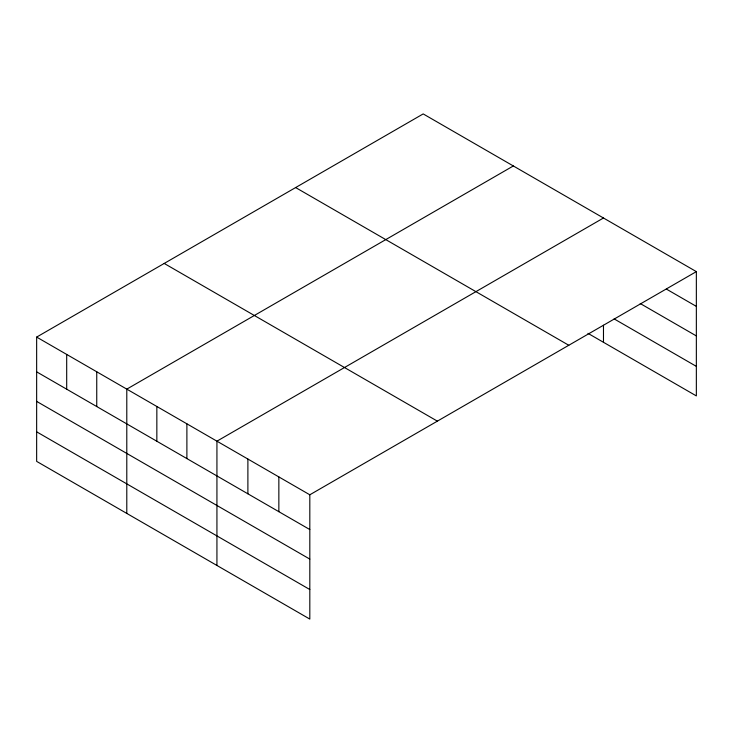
<?xml version="1.0" encoding="UTF-8"?>
<svg xmlns="http://www.w3.org/2000/svg" width="733" height="733" viewBox="0 0 733 733"><rect width="100%" height="100%" fill="white"/><g stroke="black" fill="none" stroke-linecap="round" stroke-linejoin="round"><path stroke-width="1.1" d="M696.35 271.622L423.188 113.917L36.65 337.088L36.65 461.378L309.812 619.083L309.812 494.793L696.35 271.622L696.35 395.912L587.967 333.341M513.338 165.96L126.791 389.131L126.791 513.421M603.479 218.003L216.931 441.174L216.931 565.464M666.361 289.068L696.35 306.385M640.239 303.535L696.35 335.925M614.117 318.892L696.35 366.372M295.637 187.566L568.79 345.27M164.21 263.44L437.363 421.145M36.65 337.088L309.812 494.793M36.65 371.851L309.812 529.556M36.65 401.391L309.812 559.096M36.65 431.829L309.812 589.534M603.479 325.25L603.479 342.293M278.852 476.917L278.852 511.68M247.891 459.05L247.891 493.804M186.888 423.83L186.888 458.583M156.844 406.476L156.844 441.239M96.747 371.787L96.747 406.54M66.694 354.433L66.694 389.196"/></g></svg>
